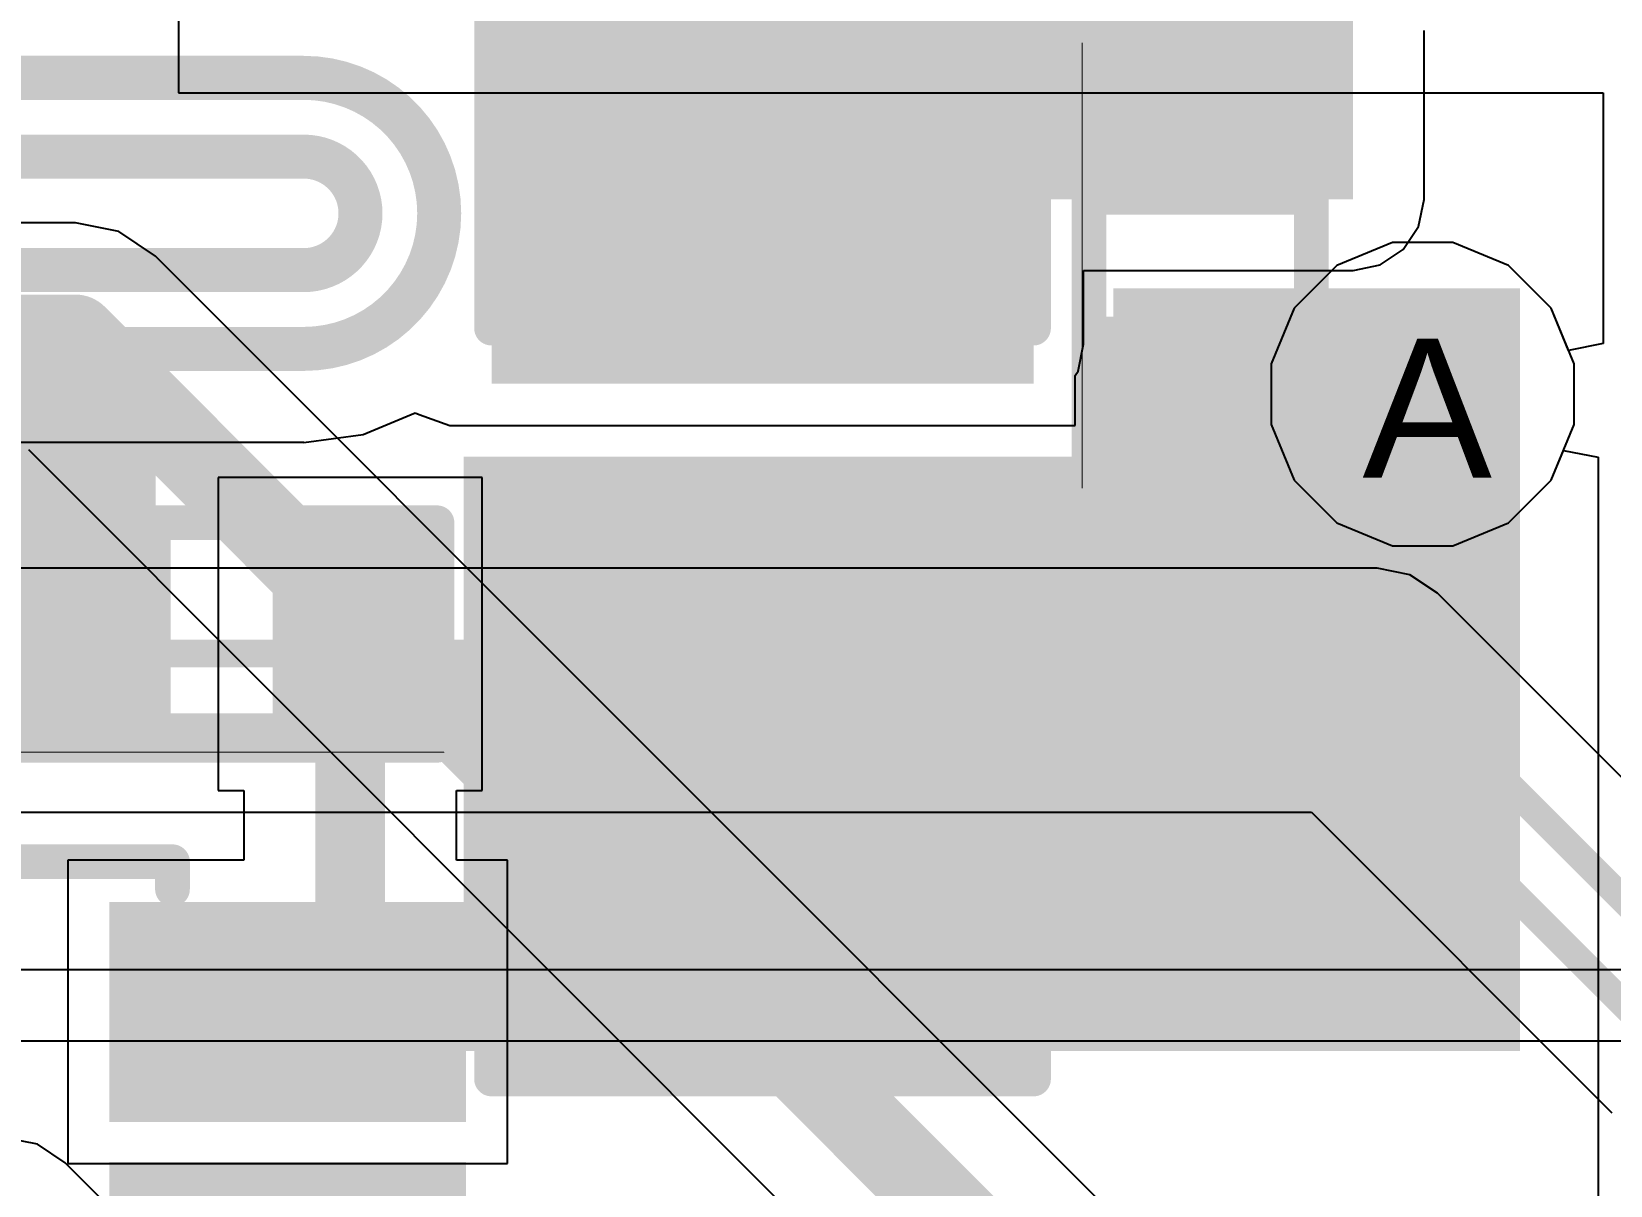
# Model space of a CAD drawing. Header units: inches. Extents: x 0 to 208, y 0 to 213.
# Drawn here: x 3.1598 to 3.387, y 3.495 to 3.661 of the extents above; entities that cross this region are included whole.
import ezdxf

# ---------------------------------------------------------------- set-up
doc = ezdxf.new("R2010")
doc.units = ezdxf.units.IN
doc.header["$MEASUREMENT"] = 0
for name, color, linetype in [('Bottom Layer', 5, 'Continuous'), ('Bottom Overlay', 54, 'Continuous'), ('Bottom Paste', 16, 'Continuous'), ('Bottom Solder', 6, 'Continuous'), ('Drill Drawing', 1, 'Continuous'), ('L2_GND1', 16, 'Continuous'), ('L3_SIG1', 76, 'Continuous'), ('L4_PWR', 90, 'Continuous'), ('L5_GND2', 156, 'Continuous'), ('L6_SIG2', 130, 'Continuous'), ('L7_GND3', 216, 'Continuous'), ('Top Layer', 1, 'Continuous'), ('Top Overlay', 2, 'Continuous'), ('Top Paste', 8, 'Continuous'), ('Top Solder', 216, 'Continuous'), ('Via Holes', 16, 'Continuous')]:
    doc.layers.add(name, color=color, linetype=linetype)
doc.styles.add('Arial', font='', dxfattribs={"height": 0.2})
doc.styles.get('Arial').set_extended_font_data('Arial')

# ---------------------------------------------------------------- blocks, each defined once
blk = doc.blocks.new('SOT_23_5_258')
at = {"layer": 'Top Layer'}
for points in [[(-0.07284, 0.04921), (-0.02953, 0.04921), (-0.02953, 0.02559), (-0.07284, 0.02559)], [(0.02953, 0.04921), (0.07283, 0.04921), (0.07283, 0.02559), (0.02953, 0.02559)], [(-0.07284, 0.01181), (-0.02953, 0.01181), (-0.02953, -0.01181), (-0.07284, -0.01181)], [(-0.07284, -0.02559), (-0.02953, -0.02559), (-0.02953, -0.04921), (-0.07284, -0.04921)], [(0.02953, -0.02559), (0.07283, -0.02559), (0.07283, -0.04921), (0.02953, -0.04921)]]:
    blk.add_hatch(color=1, dxfattribs=at).paths.add_polyline_path(points)
at = {"layer": 'Top Paste'}
for points in [[(-0.07284, 0.04921), (-0.02953, 0.04921), (-0.02953, 0.02559), (-0.07284, 0.02559)], [(0.02953, 0.04921), (0.07283, 0.04921), (0.07283, 0.02559), (0.02953, 0.02559)], [(-0.07284, 0.01181), (-0.02953, 0.01181), (-0.02953, -0.01181), (-0.07284, -0.01181)], [(-0.07284, -0.02559), (-0.02953, -0.02559), (-0.02953, -0.04921), (-0.07284, -0.04921)], [(0.02953, -0.02559), (0.07283, -0.02559), (0.07283, -0.04921), (0.02953, -0.04921)]]:
    blk.add_hatch(color=8, dxfattribs=at).paths.add_polyline_path(points)
at = {"layer": 'Top Solder'}
for points in [[(-0.07684, 0.05321), (-0.02553, 0.05321), (-0.02553, 0.02159), (-0.07684, 0.02159)], [(0.02553, 0.05321), (0.07683, 0.05321), (0.07683, 0.02159), (0.02553, 0.02159)], [(-0.07684, 0.01581), (-0.02553, 0.01581), (-0.02553, -0.01581), (-0.07684, -0.01581)], [(-0.07684, -0.02159), (-0.02553, -0.02159), (-0.02553, -0.05321), (-0.07684, -0.05321)], [(0.02553, -0.02159), (0.07683, -0.02159), (0.07683, -0.05321), (0.02553, -0.05321)]]:
    blk.add_hatch(color=216, dxfattribs=at).paths.add_polyline_path(points)
at = {"layer": 'Top Overlay'}
for points in [[(-0.03461, 0.059, 0.005, 0.005, 0), (-0.03461, 0.05506, 0.005, 0.005, 0)], [(0.03439, 0.059, 0.005, 0.005, 0), (-0.03461, 0.059, 0.005, 0.005, 0)], [(0.03439, 0.059, 0.005, 0.005, 0), (0.03439, 0.05506, 0.005, 0.005, 0)], [(-0.084, 0.042, 0.005, 0.005, 0), (-0.084, 0.032, 0.005, 0.005, 0)], [(-0.079, 0.037, 0.005, 0.005, 0), (-0.084, 0.042, 0.005, 0.005, 0)], [(-0.079, 0.037, 0.005, 0.005, 0), (-0.084, 0.032, 0.005, 0.005, 0)], [(0.03464, 0.01732, 0.005, 0.005, 0), (0.03464, -0.01646, 0.005, 0.005, 0)], [(-0.03461, -0.05506, 0.005, 0.005, 0), (-0.03461, -0.059, 0.005, 0.005, 0)], [(0.03439, -0.05506, 0.005, 0.005, 0), (0.03439, -0.059, 0.005, 0.005, 0)], [(0.03439, -0.059, 0.005, 0.005, 0), (-0.03461, -0.059, 0.005, 0.005, 0)]]:
    blk.add_lwpolyline(points, format="xyseb", dxfattribs=at)
for points in [[(-0.03586, 0.059, 0.0025, 0.0025, 1), (-0.03336, 0.059, 0.0025, 0.0025, 1)], [(-0.03586, 0.059, 0.0025, 0.0025, 1), (-0.03336, 0.059, 0.0025, 0.0025, 1)], [(0.03314, 0.059, 0.0025, 0.0025, 1), (0.03564, 0.059, 0.0025, 0.0025, 1)], [(0.03314, 0.059, 0.0025, 0.0025, 1), (0.03564, 0.059, 0.0025, 0.0025, 1)], [(-0.03586, 0.05506, 0.0025, 0.0025, 1), (-0.03336, 0.05506, 0.0025, 0.0025, 1)], [(0.03314, 0.05506, 0.0025, 0.0025, 1), (0.03564, 0.05506, 0.0025, 0.0025, 1)], [(-0.08525, 0.042, 0.0025, 0.0025, 1), (-0.08275, 0.042, 0.0025, 0.0025, 1)], [(-0.08525, 0.042, 0.0025, 0.0025, 1), (-0.08275, 0.042, 0.0025, 0.0025, 1)], [(-0.08025, 0.037, 0.0025, 0.0025, 1), (-0.07775, 0.037, 0.0025, 0.0025, 1)], [(-0.08025, 0.037, 0.0025, 0.0025, 1), (-0.07775, 0.037, 0.0025, 0.0025, 1)], [(-0.08525, 0.032, 0.0025, 0.0025, 1), (-0.08275, 0.032, 0.0025, 0.0025, 1)], [(-0.08525, 0.032, 0.0025, 0.0025, 1), (-0.08275, 0.032, 0.0025, 0.0025, 1)], [(0.03339, 0.01732, 0.0025, 0.0025, 1), (0.03589, 0.01732, 0.0025, 0.0025, 1)], [(0.03339, -0.01646, 0.0025, 0.0025, 1), (0.03589, -0.01646, 0.0025, 0.0025, 1)], [(-0.03586, -0.05506, 0.0025, 0.0025, 1), (-0.03336, -0.05506, 0.0025, 0.0025, 1)], [(0.03314, -0.05506, 0.0025, 0.0025, 1), (0.03564, -0.05506, 0.0025, 0.0025, 1)], [(-0.03586, -0.059, 0.0025, 0.0025, 1), (-0.03336, -0.059, 0.0025, 0.0025, 1)], [(-0.03586, -0.059, 0.0025, 0.0025, 1), (-0.03336, -0.059, 0.0025, 0.0025, 1)], [(0.03314, -0.059, 0.0025, 0.0025, 1), (0.03564, -0.059, 0.0025, 0.0025, 1)], [(0.03314, -0.059, 0.0025, 0.0025, 1), (0.03564, -0.059, 0.0025, 0.0025, 1)]]:
    blk.add_lwpolyline(points, format="xyseb", close=True, dxfattribs=at)
blk = doc.blocks.new('RES_0402_268')
at = {"layer": 'Top Layer'}
for points in [[(-0.0275, -0.0125), (-0.0275, 0.0125), (-0.0095, 0.0125), (-0.0095, -0.0125)], [(0.0095, -0.0125), (0.0095, 0.0125), (0.0275, 0.0125), (0.0275, -0.0125)]]:
    blk.add_hatch(color=1, dxfattribs=at).paths.add_polyline_path(points)
at = {"layer": 'Top Paste'}
for points in [[(-0.0275, -0.0125), (-0.0275, 0.0125), (-0.0095, 0.0125), (-0.0095, -0.0125)], [(0.0095, -0.0125), (0.0095, 0.0125), (0.0275, 0.0125), (0.0275, -0.0125)]]:
    blk.add_hatch(color=8, dxfattribs=at).paths.add_polyline_path(points)
at = {"layer": 'Top Solder'}
for points in [[(-0.02966, -0.01466), (-0.02966, 0.01467), (-0.00733, 0.01467), (-0.00733, -0.01466)], [(0.00734, -0.01466), (0.00734, 0.01467), (0.02967, 0.01467), (0.02967, -0.01466)]]:
    blk.add_hatch(color=216, dxfattribs=at).paths.add_polyline_path(points)
at = {"layer": 'Top Overlay'}
for points in [[(-0.031, 0.016, 0.005, 0.005, 0), (0.031, 0.016, 0.005, 0.005, 0)], [(-0.031, -0.016, 0.005, 0.005, 0), (-0.031, 0.016, 0.005, 0.005, 0)], [(0.031, -0.016, 0.005, 0.005, 0), (0.031, 0.016, 0.005, 0.005, 0)], [(-0.031, -0.016, 0.005, 0.005, 0), (0.031, -0.016, 0.005, 0.005, 0)], [(-0.032, -0.017, 0.000127, 0.000127, 0), (0.032, -0.017, 0.000127, 0.000127, 0)]]:
    blk.add_lwpolyline(points, format="xyseb", dxfattribs=at)
for points in [[(-0.03225, 0.016, 0.0025, 0.0025, 1), (-0.02975, 0.016, 0.0025, 0.0025, 1)], [(-0.03225, 0.016, 0.0025, 0.0025, 1), (-0.02975, 0.016, 0.0025, 0.0025, 1)], [(0.02975, 0.016, 0.0025, 0.0025, 1), (0.03225, 0.016, 0.0025, 0.0025, 1)], [(0.02975, 0.016, 0.0025, 0.0025, 1), (0.03225, 0.016, 0.0025, 0.0025, 1)], [(-0.03225, -0.016, 0.0025, 0.0025, 1), (-0.02975, -0.016, 0.0025, 0.0025, 1)], [(-0.03225, -0.016, 0.0025, 0.0025, 1), (-0.02975, -0.016, 0.0025, 0.0025, 1)], [(0.02975, -0.016, 0.0025, 0.0025, 1), (0.03225, -0.016, 0.0025, 0.0025, 1)], [(0.02975, -0.016, 0.0025, 0.0025, 1), (0.03225, -0.016, 0.0025, 0.0025, 1)], [(-0.03203, -0.017, 0.0000635, 0.0000635, 1), (-0.03197, -0.017, 0.0000635, 0.0000635, 1)], [(0.03197, -0.017, 0.0000635, 0.0000635, 1), (0.03203, -0.017, 0.0000635, 0.0000635, 1)]]:
    blk.add_lwpolyline(points, format="xyseb", close=True, dxfattribs=at)
blk = doc.blocks.new('R___0402_B_384')
at = {"layer": 'Bottom Layer'}
for points in [[(-0.0095, 0.0125), (-0.0095, -0.0125), (-0.0275, -0.0125), (-0.0275, 0.0125)], [(0.0275, 0.0125), (0.0275, -0.0125), (0.0095, -0.0125), (0.0095, 0.0125)]]:
    blk.add_hatch(color=5, dxfattribs=at).paths.add_polyline_path(points)
at = {"layer": 'Bottom Paste'}
for points in [[(-0.0095, 0.0125), (-0.0095, -0.0125), (-0.0275, -0.0125), (-0.0275, 0.0125)], [(0.0275, 0.0125), (0.0275, -0.0125), (0.0095, -0.0125), (0.0095, 0.0125)]]:
    blk.add_hatch(color=16, dxfattribs=at).paths.add_polyline_path(points)
at = {"layer": 'Bottom Solder'}
for points in [[(-0.00734, 0.01467), (-0.00734, -0.01467), (-0.02967, -0.01467), (-0.02967, 0.01467)], [(0.02966, 0.01467), (0.02966, -0.01467), (0.00733, -0.01467), (0.00733, 0.01467)]]:
    blk.add_hatch(color=6, dxfattribs=at).paths.add_polyline_path(points)
at = {"layer": 'Bottom Overlay'}
for points in [[(-0.031, 0.016, 0.005, 0.005, 0), (0.031, 0.016, 0.005, 0.005, 0)], [(-0.031, 0.016, 0.005, 0.005, 0), (-0.031, -0.016, 0.005, 0.005, 0)], [(0.031, 0.016, 0.005, 0.005, 0), (0.031, -0.016, 0.005, 0.005, 0)], [(-0.032, 0.017, 0.000127, 0.000127, 0), (0.032, 0.017, 0.000127, 0.000127, 0)], [(-0.031, -0.016, 0.005, 0.005, 0), (0.031, -0.016, 0.005, 0.005, 0)]]:
    blk.add_lwpolyline(points, format="xyseb", dxfattribs=at)
for points in [[(-0.03225, 0.016, 0.0025, 0.0025, 1), (-0.02975, 0.016, 0.0025, 0.0025, 1)], [(-0.03225, 0.016, 0.0025, 0.0025, 1), (-0.02975, 0.016, 0.0025, 0.0025, 1)], [(0.02975, 0.016, 0.0025, 0.0025, 1), (0.03225, 0.016, 0.0025, 0.0025, 1)], [(0.02975, 0.016, 0.0025, 0.0025, 1), (0.03225, 0.016, 0.0025, 0.0025, 1)], [(-0.03203, 0.017, 0.0000635, 0.0000635, 1), (-0.03197, 0.017, 0.0000635, 0.0000635, 1)], [(0.03197, 0.017, 0.0000635, 0.0000635, 1), (0.03203, 0.017, 0.0000635, 0.0000635, 1)], [(-0.03225, -0.016, 0.0025, 0.0025, 1), (-0.02975, -0.016, 0.0025, 0.0025, 1)], [(-0.03225, -0.016, 0.0025, 0.0025, 1), (-0.02975, -0.016, 0.0025, 0.0025, 1)], [(0.02975, -0.016, 0.0025, 0.0025, 1), (0.03225, -0.016, 0.0025, 0.0025, 1)], [(0.02975, -0.016, 0.0025, 0.0025, 1), (0.03225, -0.016, 0.0025, 0.0025, 1)]]:
    blk.add_lwpolyline(points, format="xyseb", close=True, dxfattribs=at)
blk = doc.blocks.new('CAP_1206_B_635')
at = {"layer": 'Bottom Layer'}
for points in [[(-0.08, 0.035), (-0.02, 0.035), (-0.02, -0.035), (-0.08, -0.035)], [(0.02, 0.035), (0.08, 0.035), (0.08, -0.035), (0.02, -0.035)]]:
    blk.add_hatch(color=5, dxfattribs=at).paths.add_polyline_path(points)
at = {"layer": 'Bottom Paste'}
for points in [[(-0.08, 0.035), (-0.02, 0.035), (-0.02, -0.035), (-0.08, -0.035)], [(0.02, 0.035), (0.08, 0.035), (0.08, -0.035), (0.02, -0.035)]]:
    blk.add_hatch(color=16, dxfattribs=at).paths.add_polyline_path(points)
at = {"layer": 'Bottom Solder'}
for points in [[(-0.084, 0.039), (-0.016, 0.039), (-0.016, -0.039), (-0.084, -0.039)], [(0.016, 0.039), (0.084, 0.039), (0.084, -0.039), (0.016, -0.039)]]:
    blk.add_hatch(color=6, dxfattribs=at).paths.add_polyline_path(points)
at = {"layer": 'Bottom Overlay'}
for points in [[(-0.084, 0.039, 0.005, 0.005, 0), (-0.024, 0.039, 0.005, 0.005, 0)], [(-0.084, 0.039, 0.005, 0.005, 0), (-0.084, -0.039, 0.005, 0.005, 0)], [(0.024, 0.039, 0.005, 0.005, 0), (0.084, 0.039, 0.005, 0.005, 0)], [(0.084, 0.039, 0.005, 0.005, 0), (0.084, -0.039, 0.005, 0.005, 0)], [(-0.084, -0.039, 0.005, 0.005, 0), (-0.024, -0.039, 0.005, 0.005, 0)], [(0.024, -0.039, 0.005, 0.005, 0), (0.084, -0.039, 0.005, 0.005, 0)]]:
    blk.add_lwpolyline(points, format="xyseb", dxfattribs=at)
for points in [[(-0.08525, 0.039, 0.0025, 0.0025, 1), (-0.08275, 0.039, 0.0025, 0.0025, 1)], [(-0.08525, 0.039, 0.0025, 0.0025, 1), (-0.08275, 0.039, 0.0025, 0.0025, 1)], [(-0.02525, 0.039, 0.0025, 0.0025, 1), (-0.02275, 0.039, 0.0025, 0.0025, 1)], [(0.02275, 0.039, 0.0025, 0.0025, 1), (0.02525, 0.039, 0.0025, 0.0025, 1)], [(0.08275, 0.039, 0.0025, 0.0025, 1), (0.08525, 0.039, 0.0025, 0.0025, 1)], [(0.08275, 0.039, 0.0025, 0.0025, 1), (0.08525, 0.039, 0.0025, 0.0025, 1)], [(-0.08525, -0.039, 0.0025, 0.0025, 1), (-0.08275, -0.039, 0.0025, 0.0025, 1)], [(-0.08525, -0.039, 0.0025, 0.0025, 1), (-0.08275, -0.039, 0.0025, 0.0025, 1)], [(-0.02525, -0.039, 0.0025, 0.0025, 1), (-0.02275, -0.039, 0.0025, 0.0025, 1)], [(0.02275, -0.039, 0.0025, 0.0025, 1), (0.02525, -0.039, 0.0025, 0.0025, 1)], [(0.08275, -0.039, 0.0025, 0.0025, 1), (0.08525, -0.039, 0.0025, 0.0025, 1)], [(0.08275, -0.039, 0.0025, 0.0025, 1), (0.08525, -0.039, 0.0025, 0.0025, 1)]]:
    blk.add_lwpolyline(points, format="xyseb", close=True, dxfattribs=at)

msp = doc.modelspace()

# ---------------------------------------------------------------- hatches: boundary and pattern name
at = {"layer": 'Bottom Layer'}
for points in [[(3.2315, 3.6368), (3.35, 3.6368), (3.35, 3.81162), (3.2315, 3.81162)], [(3.231, 3.616), (3.301, 3.616), (3.301, 3.6507), (3.231, 3.6507)], [(3.3155, 3.5143), (3.374, 3.5143), (3.374, 3.624), (3.3155, 3.624)], [(3.222, 3.5998), (3.222, 3.5143), (3.35, 3.5143), (3.35, 3.5998)]]:
    msp.add_hatch(color=5, dxfattribs=at).paths.add_polyline_path(points)
h = msp.add_hatch(color=5, dxfattribs=at)
edge = h.paths.add_edge_path()
edge.add_arc((3.36, 3.6088), 0.01181, 0, 360)
at = {"layer": 'L2_GND1'}
h = msp.add_hatch(color=16, dxfattribs=at)
edge = h.paths.add_edge_path()
edge.add_arc((3.36, 3.6088), 0.01181, 0, 360)
at = {"layer": 'L3_SIG1'}
h = msp.add_hatch(color=76, dxfattribs=at)
edge = h.paths.add_edge_path()
edge.add_arc((3.36, 3.6088), 0.01181, 0, 360)
at = {"layer": 'L4_PWR'}
h = msp.add_hatch(color=90, dxfattribs=at)
edge = h.paths.add_edge_path()
edge.add_arc((3.36, 3.6088), 0.01181, 0, 360)
at = {"layer": 'L5_GND2'}
h = msp.add_hatch(color=156, dxfattribs=at)
edge = h.paths.add_edge_path()
edge.add_arc((3.36, 3.6088), 0.01181, 0, 360)
at = {"layer": 'L6_SIG2'}
h = msp.add_hatch(color=130, dxfattribs=at)
edge = h.paths.add_edge_path()
edge.add_arc((3.36, 3.6088), 0.01181, 0, 360)
at = {"layer": 'L7_GND3'}
h = msp.add_hatch(color=216, dxfattribs=at)
edge = h.paths.add_edge_path()
edge.add_arc((3.36, 3.6088), 0.01181, 0, 360)
at = {"layer": 'Top Layer'}
h = msp.add_hatch(color=1, dxfattribs=at)
edge = h.paths.add_edge_path()
edge.add_arc((3.36, 3.6088), 0.01181, 0, 360)
msp.add_hatch(color=1, dxfattribs=at).paths.add_polyline_path([(3.11333, 3.5618), (3.17766, 3.5618), (3.17766, 3.6145), (3.11333, 3.6145)])
at = {"layer": 'Via Holes'}
h = msp.add_hatch(color=7, dxfattribs=at)
edge = h.paths.add_edge_path()
edge.add_arc((3.36, 3.6088), 0.00591, 0, 360)

# ---------------------------------------------------------------- linework, layer by layer
at = {"layer": 'Bottom Layer'}
for p, q in [((3.3602, 3.6368), (3.3602, 3.6611)), ((3.35942, 3.6329), (3.3602, 3.6368)), ((3.35721, 3.62959), (3.35942, 3.6329)), ((3.3539, 3.62738), (3.35721, 3.62959)), ((3.3112, 3.616), (3.3112, 3.6266)), ((3.3112, 3.6266), (3.35, 3.6266)), ((3.35, 3.6266), (3.3539, 3.62738)), ((3.31042, 3.61209), (3.3112, 3.616)), ((3.31, 3.61147), (3.31042, 3.61209)), ((3.31, 3.6043), (3.31, 3.61147)), ((3.2075, 3.60299), (3.215, 3.6061)), ((3.215, 3.6061), (3.21558, 3.60589)), ((3.21558, 3.60589), (3.22, 3.6043)), ((3.22, 3.6043), (3.22, 3.6043)), ((3.22, 3.6043), (3.22, 3.6043)), ((3.22, 3.6043), (3.31, 3.6043)), ((3.11842, 3.60189), (3.19897, 3.60189)), ((3.19897, 3.60187), (3.2075, 3.60299)), ((3.19897, 3.60189), (3.19897, 3.60187))]:
    msp.add_line(p, q, dxfattribs=at)
for points in [[(3.11316, 3.6543, 0.00633, 0.00633, 0), (3.19897, 3.6543, 0.00633, 0.00633, 0)], [(3.19897, 3.6543, 0.00633, 0.00633, -0.414214), (3.21847, 3.63481, 0.00633, 0.00633, 0)], [(3.11316, 3.64297, 0.00633, 0.00633, 0), (3.19897, 3.64297, 0.00633, 0.00633, 0)], [(3.19897, 3.64297, 0.00633, 0.00633, -0.414214), (3.20714, 3.63481, 0.00633, 0.00633, 0)], [(3.20714, 3.63481, 0.00633, 0.00633, -0.414214), (3.19897, 3.62664, 0.00633, 0.00633, 0)], [(3.21847, 3.63481, 0.00633, 0.00633, -0.414214), (3.19897, 3.61531, 0.00633, 0.00633, 0)], [(3.20714, 3.63481, 0.00633, 0.00633, 0), (3.20714, 3.63481, 0.00633, 0.00633, 0)], [(3.21847, 3.63481, 0.00633, 0.00633, 0), (3.21847, 3.63481, 0.00633, 0.00633, 0)], [(3.11316, 3.62664, 0.00633, 0.00633, 0), (3.19897, 3.62664, 0.00633, 0.00633, 0)], [(3.11316, 3.61531, 0.00633, 0.00633, 0), (3.19897, 3.61531, 0.00633, 0.00633, 0)]]:
    msp.add_lwpolyline(points, format="xyseb", dxfattribs=at)
for points in [[(3.19739, 3.6543, 0.00316, 0.00316, 1), (3.20055, 3.6543, 0.00316, 0.00316, 1)], [(3.19739, 3.6543, 0.00316, 0.00316, 1), (3.20055, 3.6543, 0.00316, 0.00316, 1)], [(3.19739, 3.64297, 0.00316, 0.00316, 1), (3.20055, 3.64297, 0.00316, 0.00316, 1)], [(3.19739, 3.64297, 0.00316, 0.00316, 1), (3.20055, 3.64297, 0.00316, 0.00316, 1)], [(3.20555, 3.63481, 0.00316, 0.00316, 1), (3.20872, 3.63481, 0.00316, 0.00316, 1)], [(3.20555, 3.63481, 0.00316, 0.00316, 1), (3.20872, 3.63481, 0.00316, 0.00316, 1)], [(3.20555, 3.63481, 0.00316, 0.00316, 1), (3.20872, 3.63481, 0.00316, 0.00316, 1)], [(3.20555, 3.63481, 0.00316, 0.00316, 1), (3.20872, 3.63481, 0.00316, 0.00316, 1)], [(3.21688, 3.63481, 0.00316, 0.00316, 1), (3.22005, 3.63481, 0.00316, 0.00316, 1)], [(3.21688, 3.63481, 0.00316, 0.00316, 1), (3.22005, 3.63481, 0.00316, 0.00316, 1)], [(3.21688, 3.63481, 0.00316, 0.00316, 1), (3.22005, 3.63481, 0.00316, 0.00316, 1)], [(3.21688, 3.63481, 0.00316, 0.00316, 1), (3.22005, 3.63481, 0.00316, 0.00316, 1)], [(3.19739, 3.62664, 0.00316, 0.00316, 1), (3.20055, 3.62664, 0.00316, 0.00316, 1)], [(3.19739, 3.62664, 0.00316, 0.00316, 1), (3.20055, 3.62664, 0.00316, 0.00316, 1)], [(3.19739, 3.61531, 0.00316, 0.00316, 1), (3.20055, 3.61531, 0.00316, 0.00316, 1)], [(3.19739, 3.61531, 0.00316, 0.00316, 1), (3.20055, 3.61531, 0.00316, 0.00316, 1)]]:
    msp.add_lwpolyline(points, format="xyseb", close=True, dxfattribs=at)
at = {"layer": 'L2_GND1'}
for p, q in [((3.35566, 3.63061), (3.34765, 3.62729)), ((3.36434, 3.63061), (3.35566, 3.63061)), ((3.37235, 3.62729), (3.36434, 3.63061)), ((3.34765, 3.62729), (3.34151, 3.62115)), ((3.37849, 3.62115), (3.37235, 3.62729)), ((3.34151, 3.62115), (3.33819, 3.61314)), ((3.38181, 3.61314), (3.37849, 3.62115)), ((3.33819, 3.61314), (3.33819, 3.60446)), ((3.38181, 3.60446), (3.38181, 3.61314)), ((3.33819, 3.60446), (3.34151, 3.59644)), ((3.37849, 3.59644), (3.38181, 3.60446)), ((3.34151, 3.59644), (3.34765, 3.59031)), ((3.37235, 3.59031), (3.37849, 3.59644)), ((3.34765, 3.59031), (3.35566, 3.58699)), ((3.36434, 3.58699), (3.37235, 3.59031)), ((3.35566, 3.58699), (3.36434, 3.58699)), ((3.44365, 3.526), (3.15745, 3.526)), ((3.15745, 3.5158), (3.44294, 3.5158))]:
    msp.add_line(p, q, dxfattribs=at)
at = {"layer": 'L3_SIG1'}
for p, q in [((3.18094, 3.71428), (3.18094, 3.65212)), ((3.18094, 3.65212), (3.386, 3.65212)), ((3.386, 3.65212), (3.386, 3.61609)), ((3.35566, 3.63061), (3.34765, 3.62729)), ((3.36434, 3.63061), (3.35566, 3.63061)), ((3.37235, 3.62729), (3.36434, 3.63061)), ((3.34765, 3.62729), (3.34151, 3.62115)), ((3.37849, 3.62115), (3.37235, 3.62729)), ((3.34151, 3.62115), (3.33819, 3.61314)), ((3.381, 3.61509), (3.37849, 3.62115)), ((3.386, 3.61609), (3.381, 3.61509)), ((3.33819, 3.61314), (3.33819, 3.60446)), ((3.33819, 3.60446), (3.34151, 3.59644)), ((3.37849, 3.59644), (3.38026, 3.60072)), ((3.38026, 3.60072), (3.38526, 3.59972)), ((3.38526, 3.59972), (3.38526, 3.41771)), ((3.34151, 3.59644), (3.34765, 3.59031)), ((3.37235, 3.59031), (3.37849, 3.59644)), ((3.34765, 3.59031), (3.35566, 3.58699)), ((3.36434, 3.58699), (3.37235, 3.59031)), ((3.35566, 3.58699), (3.36434, 3.58699))]:
    msp.add_line(p, q, dxfattribs=at)
at = {"layer": 'L4_PWR'}
for p, q in [((3.35566, 3.63061), (3.34765, 3.62729)), ((3.36434, 3.63061), (3.35566, 3.63061)), ((3.37235, 3.62729), (3.36434, 3.63061)), ((3.34765, 3.62729), (3.34151, 3.62115)), ((3.37849, 3.62115), (3.37235, 3.62729)), ((3.34151, 3.62115), (3.33819, 3.61314)), ((3.38181, 3.61314), (3.37849, 3.62115)), ((3.33819, 3.61314), (3.33819, 3.60446)), ((3.38181, 3.60446), (3.38181, 3.61314)), ((3.33819, 3.60446), (3.34151, 3.59644)), ((3.37849, 3.59644), (3.38181, 3.60446)), ((3.34151, 3.59644), (3.34765, 3.59031)), ((3.37235, 3.59031), (3.37849, 3.59644)), ((3.34765, 3.59031), (3.35566, 3.58699)), ((3.36434, 3.58699), (3.37235, 3.59031)), ((3.35566, 3.58699), (3.36434, 3.58699))]:
    msp.add_line(p, q, dxfattribs=at)
at = {"layer": 'L5_GND2'}
for p, q in [((3.35348, 3.58375), (2.75006, 3.58375)), ((3.35816, 3.58282), (3.35348, 3.58375)), ((3.36213, 3.58016), (3.35816, 3.58282)), ((3.41874, 3.52355), (3.36213, 3.58016)), ((2.7091, 3.54868), (3.34402, 3.54868)), ((3.34402, 3.54868), (3.38725, 3.50544)), ((3.16067, 3.5009), (3.15599, 3.50184)), ((3.16464, 3.49825), (3.16067, 3.5009)), ((3.19621, 3.46668), (3.16464, 3.49825))]:
    msp.add_line(p, q, dxfattribs=at)
for points in [[(2.71349, 3.57151, 0.004, 0.004, 0), (3.35348, 3.57151, 0.004, 0.004, 0)], [(3.35348, 3.57151, 0.004, 0.004, 0), (3.41009, 3.5149, 0.004, 0.004, 0)], [(2.7091, 3.56091, 0.004, 0.004, 0), (3.34909, 3.56091, 0.004, 0.004, 0)], [(3.34909, 3.56091, 0.004, 0.004, 0), (3.39845, 3.51155, 0.004, 0.004, 0)]]:
    msp.add_lwpolyline(points, format="xyseb", dxfattribs=at)
for points in [[(3.35248, 3.57151, 0.002, 0.002, 1), (3.35448, 3.57151, 0.002, 0.002, 1)], [(3.35248, 3.57151, 0.002, 0.002, 1), (3.35448, 3.57151, 0.002, 0.002, 1)], [(3.34809, 3.56091, 0.002, 0.002, 1), (3.35009, 3.56091, 0.002, 0.002, 1)], [(3.34809, 3.56091, 0.002, 0.002, 1), (3.35009, 3.56091, 0.002, 0.002, 1)]]:
    msp.add_lwpolyline(points, format="xyseb", close=True, dxfattribs=at)
at = {"layer": 'L6_SIG2'}
for p, q in [((3.1661, 3.63345), (2.80436, 3.63345)), ((3.17234, 3.63221), (3.1661, 3.63345)), ((3.17763, 3.62867), (3.17234, 3.63221)), ((3.33949, 3.46681), (3.17763, 3.62867)), ((3.15934, 3.60082), (3.31642, 3.44374))]:
    msp.add_line(p, q, dxfattribs=at)
for points in [[(2.80436, 3.61713, 0.012, 0.012, 0), (3.1661, 3.61713, 0.012, 0.012, 0)], [(3.1661, 3.61713, 0.012, 0.012, 0), (3.33823, 3.445, 0.012, 0.012, 0)]]:
    msp.add_lwpolyline(points, format="xyseb", dxfattribs=at)
msp.add_lwpolyline([(3.1631, 3.61713, 0.006, 0.006, 1), (3.1691, 3.61713, 0.006, 0.006, 1)], format="xyseb", close=True, dxfattribs=at)
msp.add_lwpolyline([(3.1631, 3.61713, 0.006, 0.006, 1), (3.1691, 3.61713, 0.006, 0.006, 1)], format="xyseb", close=True, dxfattribs=at)
at = {"layer": 'Top Layer'}
for p, q in [((3.22466, 3.5968), (3.18666, 3.5968)), ((3.18666, 3.5968), (3.18666, 3.5518)), ((3.22466, 3.5518), (3.22466, 3.5968)), ((3.18666, 3.5518), (3.19036, 3.5518)), ((3.19036, 3.5518), (3.19036, 3.54176)), ((3.22095, 3.54176), (3.22095, 3.5518)), ((3.22095, 3.5518), (3.22466, 3.5518)), ((3.19036, 3.54176), (3.165, 3.54176)), ((3.165, 3.54176), (3.165, 3.49813)), ((3.22831, 3.54176), (3.22095, 3.54176)), ((3.22831, 3.49813), (3.22831, 3.54176)), ((3.165, 3.49813), (3.22831, 3.49813))]:
    msp.add_line(p, q, dxfattribs=at)
for points in [[(3.14413, 3.5743, 0.012, 0.012, 0), (3.16866, 3.5743, 0.012, 0.012, 0)], [(3.20566, 3.52776, 0.01, 0.01, 0), (3.20566, 3.5743, 0.01, 0.01, 0)], [(3.19785, 3.51994, 0.008, 0.008, 0), (3.20566, 3.52776, 0.008, 0.008, 0)], [(3.19666, 3.51994, 0.008, 0.008, 0), (3.19785, 3.51994, 0.008, 0.008, 0)]]:
    msp.add_lwpolyline(points, format="xyseb", dxfattribs=at)
for points in [[(3.16566, 3.5743, 0.006, 0.006, 1), (3.17166, 3.5743, 0.006, 0.006, 1)], [(3.20316, 3.5743, 0.005, 0.005, 1), (3.20816, 3.5743, 0.005, 0.005, 1)], [(3.20316, 3.52776, 0.005, 0.005, 1), (3.20816, 3.52776, 0.005, 0.005, 1)], [(3.20366, 3.52776, 0.004, 0.004, 1), (3.20766, 3.52776, 0.004, 0.004, 1)], [(3.19466, 3.51994, 0.004, 0.004, 1), (3.19866, 3.51994, 0.004, 0.004, 1)], [(3.19585, 3.51994, 0.004, 0.004, 1), (3.19985, 3.51994, 0.004, 0.004, 1)], [(3.19585, 3.51994, 0.004, 0.004, 1), (3.19985, 3.51994, 0.004, 0.004, 1)]]:
    msp.add_lwpolyline(points, format="xyseb", close=True, dxfattribs=at)

# ---------------------------------------------------------------- block references
for name, p, rotation in [('CAP_1206_B_635', (3.265, 3.5943), 90), ('R___0402_B_384', (3.328, 3.6273), 90), ('SOT_23_5_258', (3.14547, 3.48254), 180)]:
    msp.add_blockref(name, p, dxfattribs=dict(rotation=rotation))
msp.add_blockref('RES_0402_268', (3.18715, 3.5743))

# ---------------------------------------------------------------- texts
at = {"layer": 'Drill Drawing', "style": 'Arial'}
msp.add_text('A', height=0.02, dxfattribs=at).set_placement((3.35134, 3.5968))

doc.saveas('drawing.dxf')
